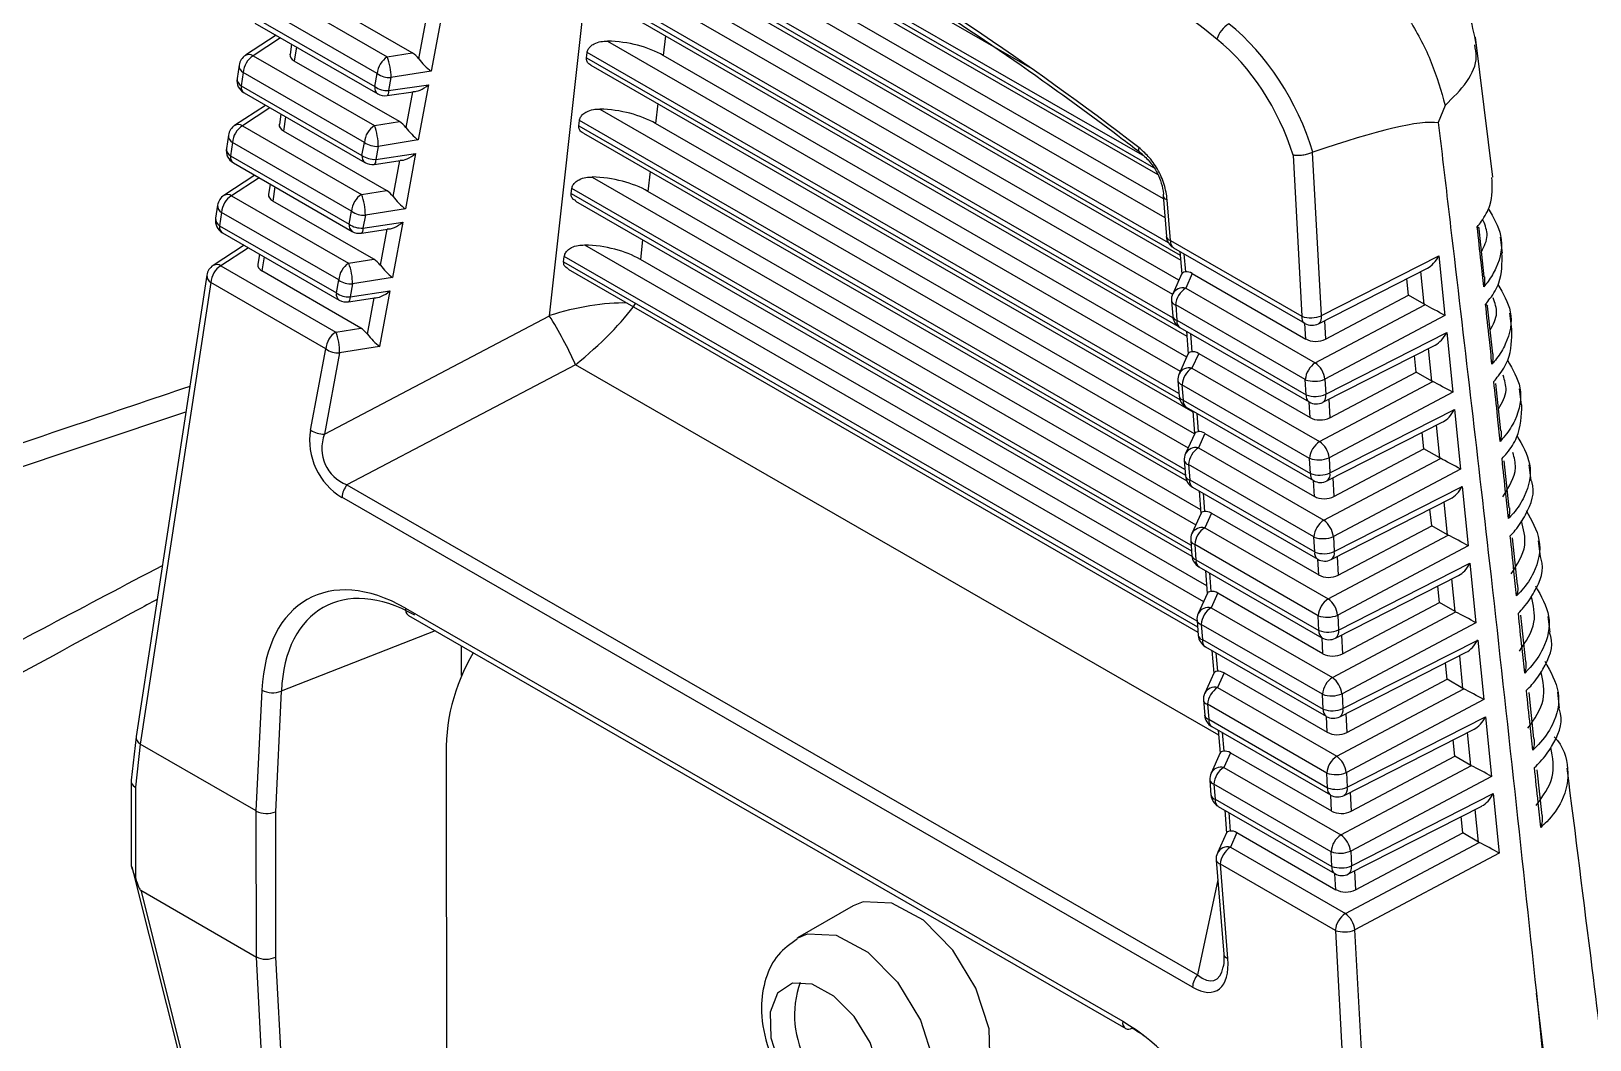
# Model space of a CAD drawing. Extents: x 6 to 134, y 3 to 97.
# Drawn here: x 96.891 to 97.982, y 79.967 to 80.672 of the extents above; entities that cross this region are included whole.
import ezdxf

# ---------------------------------------------------------------- set-up
doc = ezdxf.new("R2010")
doc.units = 0
doc.header["$MEASUREMENT"] = 0
doc.layers.add('OBJECT', color=7, linetype='CONTINUOUS')

msp = doc.modelspace()

# ---------------------------------------------------------------- linework, layer by layer
at = {"layer": 'OBJECT'}
for p, q in [((97.2536, 80.4733), (97.2918, 80.8146)), ((97.2956, 80.7965), (97.6765, 80.5771)), ((97.6703, 80.5846), (97.296, 80.8001)), ((97.2987, 80.7913), (97.6795, 80.572)), ((97.3049, 80.7606), (97.6844, 80.542)), ((97.2902, 80.7489), (97.6952, 80.5157)), ((97.6869, 80.5243), (97.2906, 80.7525)), ((97.6834, 80.555), (97.3439, 80.7505)), ((97.2934, 80.7437), (97.6955, 80.5121)), ((97.2995, 80.713), (97.6898, 80.4883)), ((97.0538, 80.7042), (97.1401, 80.6545)), ((97.6901, 80.4719), (97.2853, 80.705)), ((97.6942, 80.4981), (97.3386, 80.703)), ((97.1331, 80.6427), (97.0468, 80.6924)), ((97.1576, 80.6573), (97.0825, 80.7005)), ((97.2849, 80.7013), (97.6935, 80.4661)), ((97.288, 80.6962), (97.6997, 80.4591)), ((97.0454, 80.6831), (97.1314, 80.6336)), ((97.178, 80.683), (97.1708, 80.6444)), ((97.0624, 80.6695), (97.0409, 80.6555)), ((97.0474, 80.6781), (97.1335, 80.6285)), ((97.1623, 80.653), (97.1669, 80.6781)), ((97.3348, 80.6692), (97.3332, 80.6554)), ((97.5348, 80.6788), (97.5897, 80.6472)), ((97.0655, 80.6677), (97.0462, 80.6552)), ((97.0732, 80.6633), (97.0721, 80.6561)), ((97.0765, 80.6614), (97.075, 80.6515)), ((97.2942, 80.6655), (97.6952, 80.4345)), ((97.9141, 80.5702), (97.9018, 80.6683)), ((97.0364, 80.6486), (97.035, 80.6393)), ((97.0462, 80.6552), (97.1311, 80.6063)), ((97.1486, 80.6091), (97.075, 80.6515)), ((97.1401, 80.6545), (97.1576, 80.6573)), ((97.2796, 80.6538), (97.28, 80.6574)), ((97.2796, 80.6538), (97.6949, 80.4146)), ((97.6943, 80.4189), (97.28, 80.6574)), ((97.2827, 80.6486), (97.704, 80.406)), ((97.6997, 80.4444), (97.3332, 80.6554)), ((97.0393, 80.6434), (97.0378, 80.6342)), ((97.1241, 80.5945), (97.0393, 80.6434)), ((97.1314, 80.6336), (97.1331, 80.6427)), ((97.1427, 80.6399), (97.141, 80.6308)), ((97.1708, 80.6444), (97.1427, 80.6399)), ((97.0378, 80.6342), (97.1224, 80.5855)), ((97.0399, 80.6292), (97.1245, 80.5804)), ((97.14, 80.6273), (97.1599, 80.6302)), ((97.141, 80.6308), (97.169, 80.6349)), ((97.1533, 80.6049), (97.158, 80.63)), ((97.169, 80.6349), (97.1618, 80.5963)), ((97.0549, 80.6205), (97.0333, 80.6065)), ((97.058, 80.6188), (97.0387, 80.6062)), ((97.2889, 80.6179), (97.7007, 80.3808)), ((97.3295, 80.6217), (97.3279, 80.6078)), ((97.8806, 80.6205), (97.8758, 80.6084)), ((97.0387, 80.6062), (97.1221, 80.5582)), ((97.0657, 80.6143), (97.0646, 80.6072)), ((97.069, 80.6124), (97.0675, 80.6025)), ((97.1311, 80.6063), (97.1486, 80.6091)), ((97.2742, 80.6062), (97.2746, 80.6099)), ((97.2742, 80.6062), (97.6988, 80.3617)), ((97.6985, 80.3658), (97.2746, 80.6099)), ((97.7051, 80.3906), (97.3279, 80.6078)), ((97.0289, 80.5996), (97.0275, 80.5904)), ((97.0317, 80.5944), (97.0303, 80.5852)), ((97.1152, 80.5464), (97.0317, 80.5944)), ((97.1397, 80.561), (97.0675, 80.6025)), ((97.1224, 80.5855), (97.1241, 80.5945)), ((97.1618, 80.5963), (97.1338, 80.5918)), ((97.2774, 80.601), (97.6998, 80.3578)), ((97.0303, 80.5852), (97.1135, 80.5374)), ((97.131, 80.5792), (97.1509, 80.5821)), ((97.1338, 80.5918), (97.1321, 80.5827)), ((97.1321, 80.5827), (97.16, 80.5868)), ((97.16, 80.5868), (97.1528, 80.5481)), ((97.7742, 80.5857), (97.7803, 80.473)), ((97.7878, 80.5876), (97.7881, 80.5877)), ((97.794, 80.4734), (97.7878, 80.5876)), ((97.0474, 80.5716), (97.0258, 80.5575)), ((97.0324, 80.5802), (97.1155, 80.5323)), ((97.1443, 80.5567), (97.149, 80.5819)), ((97.3241, 80.5741), (97.3226, 80.5603)), ((97.0505, 80.5698), (97.0312, 80.5572)), ((97.0582, 80.5654), (97.057, 80.5582)), ((97.0615, 80.5635), (97.06, 80.5535)), ((97.1221, 80.5582), (97.1397, 80.561)), ((97.2689, 80.5587), (97.2693, 80.5623)), ((97.7027, 80.3127), (97.2693, 80.5623)), ((97.2836, 80.5703), (97.7061, 80.327)), ((97.7095, 80.3375), (97.3226, 80.5603)), ((97.0214, 80.5506), (97.02, 80.5415)), ((97.0312, 80.5572), (97.1131, 80.51)), ((97.1307, 80.5128), (97.06, 80.5535)), ((97.2689, 80.5587), (97.7031, 80.3087)), ((97.272, 80.5535), (97.7034, 80.3051)), ((97.6832, 80.5573), (97.6855, 80.5288)), ((97.6884, 80.5259), (97.6861, 80.5544)), ((97.0242, 80.5455), (97.0228, 80.5363)), ((97.1062, 80.4983), (97.0242, 80.5455)), ((97.1135, 80.5374), (97.1152, 80.5464)), ((97.1248, 80.5437), (97.1231, 80.5346)), ((97.1231, 80.5346), (97.151, 80.5387)), ((97.1528, 80.5481), (97.1248, 80.5437)), ((97.151, 80.5387), (97.1438, 80.5)), ((97.0228, 80.5363), (97.1045, 80.4893)), ((97.0249, 80.5313), (97.1065, 80.4842)), ((97.122, 80.5311), (97.1419, 80.534)), ((97.1353, 80.5086), (97.14, 80.5338)), ((97.908, 80.5006), (97.9044, 80.5342)), ((97.9208, 80.5171), (97.9194, 80.5283)), ((97.0399, 80.5226), (97.0183, 80.5085)), ((97.043, 80.5208), (97.0237, 80.5083)), ((97.2782, 80.5228), (97.7115, 80.2733)), ((97.3188, 80.5265), (97.3173, 80.5127)), ((97.6884, 80.5259), (97.7803, 80.473)), ((97.6904, 80.5209), (97.7824, 80.468)), ((97.695, 80.5183), (97.6963, 80.5026)), ((97.6978, 80.5167), (97.6988, 80.504)), ((97.0237, 80.5083), (97.1042, 80.4619)), ((97.0506, 80.5164), (97.0495, 80.5092)), ((97.054, 80.5145), (97.0524, 80.5046)), ((97.1131, 80.51), (97.1307, 80.5128)), ((97.2636, 80.5111), (97.264, 80.5147)), ((97.2636, 80.5111), (97.7073, 80.2556)), ((97.707, 80.2596), (97.264, 80.5147)), ((97.2667, 80.5059), (97.7076, 80.252)), ((97.7137, 80.2844), (97.3173, 80.5127)), ((97.7919, 80.4677), (97.8682, 80.5065)), ((97.794, 80.4734), (97.8763, 80.5152)), ((97.8763, 80.5152), (97.8805, 80.4735)), ((97.0139, 80.5016), (96.9643, 80.1789)), ((97.0167, 80.4965), (96.9671, 80.1736)), ((97.0972, 80.4501), (97.0167, 80.4965)), ((97.1217, 80.4647), (97.0524, 80.5046)), ((97.1045, 80.4893), (97.1062, 80.4983)), ((97.1158, 80.4955), (97.1141, 80.4865)), ((97.1438, 80.5), (97.1158, 80.4955)), ((97.6963, 80.5028), (97.6899, 80.4886)), ((97.7036, 80.5028), (97.699, 80.4926)), ((97.7036, 80.5028), (97.7831, 80.457)), ((97.8549, 80.4877), (97.8537, 80.4991)), ((97.8659, 80.4813), (97.8636, 80.5042)), ((97.113, 80.483), (97.1329, 80.486)), ((97.1141, 80.4865), (97.142, 80.4906)), ((97.1263, 80.4604), (97.131, 80.4857)), ((97.142, 80.4906), (97.1348, 80.4518)), ((97.699, 80.4926), (97.7897, 80.4404)), ((97.7968, 80.4569), (97.8549, 80.4877)), ((97.8659, 80.4813), (97.8549, 80.4877)), ((97.0962, 80.3905), (97.2536, 80.4733)), ((97.6891, 80.4837), (97.6899, 80.4729)), ((97.7827, 80.4286), (97.692, 80.4808)), ((97.692, 80.4808), (97.6928, 80.4701)), ((97.7897, 80.4404), (97.8664, 80.481)), ((97.8805, 80.4735), (97.7964, 80.429)), ((97.9139, 80.4467), (97.9103, 80.4801)), ((97.9274, 80.464), (97.926, 80.4752)), ((97.1042, 80.4619), (97.1217, 80.4647)), ((97.6928, 80.4701), (97.7833, 80.418)), ((97.6949, 80.4651), (97.7854, 80.413)), ((97.6995, 80.4624), (97.7007, 80.4467)), ((97.7831, 80.457), (97.7825, 80.4679)), ((97.7961, 80.4698), (97.7968, 80.4569)), ((97.1348, 80.4518), (97.1068, 80.4474)), ((97.7023, 80.4608), (97.7033, 80.4481)), ((97.7949, 80.4127), (97.8737, 80.4528)), ((97.797, 80.4184), (97.8817, 80.4615)), ((97.8817, 80.4615), (97.8859, 80.4198)), ((97.0865, 80.3933), (97.0972, 80.4501)), ((97.1068, 80.4474), (97.0962, 80.3905)), ((97.7008, 80.4469), (97.6944, 80.4327)), ((97.7081, 80.4469), (97.7034, 80.4367)), ((97.7081, 80.4469), (97.7861, 80.402)), ((97.8603, 80.4339), (97.8591, 80.4454)), ((97.8713, 80.4275), (97.869, 80.4504)), ((97.2719, 80.439), (97.1119, 80.3549)), ((97.7221, 80.1798), (97.2719, 80.439)), ((97.7034, 80.4367), (97.7927, 80.3853)), ((97.7998, 80.4018), (97.8603, 80.4339)), ((97.8713, 80.4275), (97.8603, 80.4339)), ((97.6935, 80.4278), (97.6944, 80.4171)), ((97.7857, 80.3735), (97.6964, 80.425)), ((97.6964, 80.425), (97.6973, 80.4142)), ((97.7833, 80.418), (97.7827, 80.4286)), ((97.7927, 80.3853), (97.8719, 80.4273)), ((97.7964, 80.429), (97.797, 80.4184)), ((97.8859, 80.4198), (97.7994, 80.3739)), ((97.9197, 80.3928), (97.9162, 80.4259)), ((97.9341, 80.4109), (97.9327, 80.4221)), ((97.6973, 80.4142), (97.7863, 80.363)), ((97.6994, 80.4092), (97.7884, 80.358)), ((97.7861, 80.402), (97.7855, 80.4129)), ((97.7991, 80.4149), (97.7998, 80.4018)), ((97.8, 80.3634), (97.8871, 80.4077)), ((97.8871, 80.4077), (97.8914, 80.366)), ((96.6445, 80.2875), (96.9992, 80.4061)), ((97.7039, 80.4066), (97.7052, 80.3908)), ((97.7067, 80.405), (97.7078, 80.3922)), ((97.7979, 80.3577), (97.8791, 80.399)), ((97.8768, 80.3738), (97.8745, 80.3967)), ((97.7053, 80.391), (97.6989, 80.3768)), ((97.7125, 80.391), (97.7079, 80.3808)), ((97.7125, 80.391), (97.7891, 80.3469)), ((97.8657, 80.3801), (97.8646, 80.3916)), ((97.7079, 80.3808), (97.7957, 80.3303)), ((97.8028, 80.3468), (97.8657, 80.3801)), ((97.8768, 80.3738), (97.8657, 80.3801)), ((97.698, 80.3719), (97.6989, 80.3612)), ((97.7887, 80.3185), (97.7009, 80.3691)), ((97.7009, 80.3691), (97.7018, 80.3584)), ((97.7863, 80.363), (97.7857, 80.3735)), ((97.7957, 80.3303), (97.8773, 80.3735)), ((97.7994, 80.3739), (97.8, 80.3634)), ((97.8914, 80.366), (97.8024, 80.3189)), ((97.9255, 80.3389), (97.922, 80.3718)), ((97.9408, 80.3579), (97.9394, 80.369)), ((97.1119, 80.3549), (97.7073, 80.0121)), ((97.7018, 80.3584), (97.7893, 80.308)), ((97.7038, 80.3534), (97.7914, 80.303)), ((97.7891, 80.3469), (97.7885, 80.3579)), ((97.8021, 80.3599), (97.8028, 80.3468)), ((97.803, 80.3084), (97.8926, 80.3539)), ((97.8926, 80.3539), (97.8968, 80.3123)), ((97.7038, 80.0034), (97.1084, 80.3463)), ((97.7084, 80.3508), (97.7097, 80.3349)), ((97.7112, 80.3491), (97.7122, 80.3363)), ((97.8009, 80.3027), (97.8846, 80.3453)), ((97.8822, 80.32), (97.8799, 80.3429)), ((97.7098, 80.3351), (97.7033, 80.3209)), ((97.717, 80.3352), (97.7124, 80.3249)), ((97.717, 80.3352), (97.7921, 80.2919)), ((97.8712, 80.3264), (97.87, 80.3379)), ((97.7124, 80.3249), (97.7987, 80.2752)), ((97.8058, 80.2917), (97.8712, 80.3264)), ((97.8822, 80.32), (97.8712, 80.3264)), ((97.7025, 80.316), (97.7033, 80.3054)), ((97.7918, 80.2634), (97.7054, 80.3132)), ((97.7054, 80.3132), (97.7062, 80.3026)), ((97.7893, 80.308), (97.7887, 80.3185)), ((97.7987, 80.2752), (97.8827, 80.3197)), ((97.8024, 80.3189), (97.803, 80.3084)), ((97.8968, 80.3123), (97.8055, 80.2638)), ((97.9313, 80.2851), (97.9278, 80.3178)), ((97.9474, 80.3048), (97.946, 80.3159)), ((97.7062, 80.3026), (97.7923, 80.253)), ((97.7921, 80.2919), (97.7915, 80.3029)), ((97.8051, 80.3049), (97.8058, 80.2917)), ((97.806, 80.2534), (97.898, 80.3002)), ((97.898, 80.3002), (97.9022, 80.2585)), ((97.7083, 80.2975), (97.7944, 80.248)), ((97.7129, 80.2949), (97.7141, 80.279)), ((97.7157, 80.2933), (97.7167, 80.2804)), ((97.8039, 80.2477), (97.89, 80.2915)), ((97.8877, 80.2663), (97.8853, 80.2891)), ((97.7142, 80.2792), (97.7078, 80.265)), ((97.7215, 80.2793), (97.7169, 80.269)), ((97.7215, 80.2793), (97.7951, 80.2369)), ((97.8766, 80.2726), (97.8754, 80.2841)), ((97.1529, 80.2687), (97.6549, 79.9796)), ((97.7169, 80.269), (97.8017, 80.2202)), ((97.8017, 80.2202), (97.8882, 80.266)), ((97.8088, 80.2367), (97.8766, 80.2726)), ((97.8877, 80.2663), (97.8766, 80.2726)), ((97.1549, 80.2636), (97.657, 79.9745)), ((97.707, 80.2601), (97.7078, 80.2496)), ((97.7948, 80.2084), (97.7099, 80.2573)), ((97.7099, 80.2573), (97.7107, 80.2467)), ((97.7923, 80.253), (97.7918, 80.2634)), ((97.8055, 80.2638), (97.806, 80.2534)), ((97.9022, 80.2585), (97.8085, 80.2088)), ((97.937, 80.2312), (97.9336, 80.2637)), ((97.9541, 80.2518), (97.9527, 80.2628)), ((97.1737, 80.2528), (97.0659, 80.2106)), ((97.7107, 80.2467), (97.7953, 80.198)), ((97.7951, 80.2369), (97.7945, 80.2479)), ((97.8081, 80.2499), (97.8088, 80.2367)), ((97.809, 80.1984), (97.9035, 80.2464)), ((97.9035, 80.2464), (97.9077, 80.2047)), ((97.192, 80.2216), (97.192, 80.2423)), ((97.7128, 80.2417), (97.7974, 80.193)), ((97.7173, 80.2391), (97.7186, 80.2231)), ((97.7201, 80.2374), (97.7212, 80.2245)), ((97.8069, 80.1927), (97.8954, 80.2378)), ((97.8931, 80.2125), (97.8908, 80.2354)), ((97.7187, 80.2233), (97.7123, 80.2091)), ((97.7259, 80.2234), (97.7213, 80.2132)), ((97.7259, 80.2234), (97.7981, 80.1818)), ((97.882, 80.2189), (97.8809, 80.2304)), ((97.0484, 80.1268), (97.0525, 80.2114)), ((97.7213, 80.2132), (97.8047, 80.1651)), ((97.8047, 80.1651), (97.8936, 80.2122)), ((97.8118, 80.1817), (97.882, 80.2189)), ((97.8931, 80.2125), (97.882, 80.2189)), ((97.0659, 80.2106), (97.0619, 80.1262)), ((97.7114, 80.2042), (97.7123, 80.1937)), ((97.7978, 80.1533), (97.7143, 80.2014)), ((97.7143, 80.2014), (97.7152, 80.1909)), ((97.7953, 80.198), (97.7948, 80.2084)), ((97.8085, 80.2088), (97.809, 80.1984)), ((97.9077, 80.2047), (97.8115, 80.1537)), ((97.9428, 80.1774), (97.9394, 80.2097)), ((97.9607, 80.1988), (97.9594, 80.2098)), ((97.7152, 80.1909), (97.7983, 80.143)), ((97.7981, 80.1818), (97.7975, 80.1929)), ((97.8111, 80.1949), (97.8118, 80.1817)), ((97.812, 80.1434), (97.9089, 80.1927)), ((97.9089, 80.1927), (97.9131, 80.151)), ((96.9643, 80.1787), (96.9609, 80.1484)), ((97.7172, 80.1858), (97.8004, 80.138)), ((97.7218, 80.1832), (97.7231, 80.1672)), ((97.7246, 80.1816), (97.7257, 80.1686)), ((97.8099, 80.1377), (97.9009, 80.184)), ((97.8985, 80.1587), (97.8962, 80.1816)), ((96.9671, 80.1736), (96.9638, 80.1435)), ((97.0484, 80.1268), (96.9671, 80.1736)), ((97.7232, 80.1674), (97.7168, 80.1532)), ((97.7304, 80.1675), (97.7258, 80.1573)), ((97.7304, 80.1675), (97.8011, 80.1268)), ((97.8875, 80.1651), (97.8863, 80.1766)), ((97.1814, 80.1623), (97.1817, 79.9348)), ((97.7258, 80.1573), (97.8077, 80.1101)), ((97.8077, 80.1101), (97.899, 80.1585)), ((97.8148, 80.1266), (97.8875, 80.1651)), ((97.8985, 80.1587), (97.8875, 80.1651)), ((96.9608, 80.148), (96.9609, 80.0906)), ((97.7159, 80.1483), (97.7167, 80.1379)), ((97.7983, 80.143), (97.7978, 80.1533)), ((97.8115, 80.1537), (97.812, 80.1434)), ((97.9131, 80.151), (97.8145, 80.0987)), ((97.9485, 80.1235), (97.9451, 80.1556)), ((96.9638, 80.1435), (96.9638, 80.0802)), ((97.8008, 80.0983), (97.7188, 80.1455)), ((97.7188, 80.1455), (97.7196, 80.135)), ((97.7196, 80.135), (97.8013, 80.088)), ((97.8011, 80.1268), (97.8005, 80.1379)), ((97.8141, 80.1399), (97.8148, 80.1266)), ((97.815, 80.0884), (97.9143, 80.1389)), ((97.9143, 80.1389), (97.9185, 80.0972)), ((97.0485, 80.0246), (97.0484, 80.1268)), ((97.0619, 80.1262), (97.062, 80.0245)), ((97.7217, 80.13), (97.8034, 80.083)), ((97.7263, 80.1274), (97.7276, 80.1113)), ((97.7291, 80.1258), (97.7301, 80.1127)), ((97.8129, 80.0827), (97.9063, 80.1302)), ((97.904, 80.105), (97.9017, 80.1279)), ((97.8929, 80.1114), (97.8918, 80.1228)), ((97.7276, 80.1115), (97.7212, 80.0974)), ((97.7349, 80.1116), (97.7303, 80.1014)), ((97.7349, 80.1116), (97.8041, 80.0717)), ((97.8108, 80.055), (97.9045, 80.1047)), ((97.8179, 80.0716), (97.8929, 80.1114)), ((97.904, 80.105), (97.8929, 80.1114)), ((97.7204, 80.0924), (97.7257, 80.0265)), ((97.7303, 80.1014), (97.8108, 80.055)), ((97.8013, 80.088), (97.8008, 80.0983)), ((97.8145, 80.0987), (97.815, 80.0884)), ((97.9185, 80.0972), (97.8175, 80.0436)), ((96.9613, 80.0878), (97.0306, 79.8116)), ((97.7286, 80.0236), (97.7233, 80.0896)), ((97.8038, 80.0432), (97.7233, 80.0896)), ((97.8041, 80.0717), (97.8035, 80.0829)), ((97.8171, 80.0849), (97.8179, 80.0716)), ((96.9676, 80.0713), (97.0329, 79.811)), ((96.9676, 80.0713), (97.0485, 80.0246)), ((97.7215, 80.0785), (97.7073, 80.0121)), ((97.4663, 80.0604), (97.4274, 80.038)), ((97.8038, 80.0432), (97.8235, 79.6804)), ((97.8372, 79.6811), (97.8175, 80.0436)), ((97.7256, 80.0266), (97.7257, 80.0265)), ((97.0558, 79.8889), (97.0485, 80.0246)), ((97.0485, 80.0246), (97.0485, 80.0246)), ((97.062, 80.0245), (97.0684, 79.9048)), ((97.9445, 79.9994), (97.9698, 79.7492))]:
    msp.add_line(p, q, dxfattribs=at)
at = {"layer": 'OBJECT', "flags": 128}
for points in [[(97.141, 80.6308), (97.1409, 80.6295), (97.1408, 80.6285), (97.1405, 80.6278), (97.1402, 80.6274), (97.14, 80.6273)], [(97.1321, 80.5827), (97.1319, 80.5814), (97.1318, 80.5804), (97.1315, 80.5797), (97.1312, 80.5793), (97.131, 80.5792)], [(97.6662, 80.591), (97.666, 80.59), (97.666, 80.589), (97.6662, 80.5882), (97.6664, 80.5875), (97.6668, 80.587), (97.6674, 80.5865), (97.668, 80.5863), (97.6687, 80.5862)], [(97.1231, 80.5346), (97.123, 80.5333), (97.1228, 80.5323), (97.1225, 80.5316), (97.1222, 80.5312), (97.122, 80.5311)], [(97.1141, 80.4865), (97.114, 80.4852), (97.1138, 80.4842), (97.1135, 80.4835), (97.1132, 80.4831), (97.113, 80.483)], [(97.5522, 80.0028), (97.5361, 80.0295), (97.5154, 80.0504), (97.4933, 80.0622), (97.4732, 80.0632), (97.4663, 80.0604)], [(97.4271, 80.0377), (97.4344, 80.0408), (97.4544, 80.0398), (97.4765, 80.0279), (97.4972, 80.0071), (97.5133, 79.9804)], [(97.415, 79.9485), (97.4261, 79.9302), (97.4403, 79.9159), (97.4555, 79.9077), (97.4693, 79.907), (97.4796, 79.9139), (97.4849, 79.9273), (97.4844, 79.9451), (97.4781, 79.9647), (97.467, 79.983), (97.4527, 79.9973), (97.4376, 80.0055), (97.4238, 80.0062), (97.4134, 79.9993), (97.4081, 79.9859), (97.4087, 79.9681), (97.415, 79.9485)], [(97.5463, 79.9218), (97.5545, 79.929), (97.5622, 79.9484), (97.5614, 79.9744), (97.5522, 80.0028)], [(97.5133, 79.9804), (97.5225, 79.9519), (97.5233, 79.926), (97.5156, 79.9066), (97.5077, 79.8995)]]:
    msp.add_lwpolyline(points, dxfattribs=at)
at = {"layer": 'OBJECT'}
for centre, radius, start, end in [((97.7388, 80.6617), 0.0186, 120.9929, 164.4542), ((97.0463, 80.6471), 0.01, 123.0575, 171.2679), ((97.0421, 80.6483), 0.00567, 177.399, 239.9217), ((97.0547, 80.6422), 0.0155, 123.059, 175.5654), ((97.0433, 80.6507), 0.00535, 57.1129, 117.6413), ((97.1486, 80.6415), 0.0155, 123.059, 175.5654), ((97.1033, 80.6403), 0.0395, 359.404, 20.9827), ((97.0449, 80.6378), 0.01, 171.2679, 240.0649), ((97.0407, 80.6391), 0.00567, 177.399, 239.9217), ((97.1418, 80.6548), 0.0149, 234.3745, 273.5862), ((97.0428, 80.6333), 0.00503, 169.7178, 235.1264), ((97.1401, 80.6457), 0.0149, 234.3745, 273.5862), ((97.1365, 80.6327), 0.00518, 170.7736, 234.0706), ((97.1385, 80.6372), 0.01, 240.0649, 278.3807), ((97.0388, 80.5981), 0.01, 123.0575, 171.2679), ((97.0472, 80.5932), 0.0155, 123.059, 175.5654), ((97.0358, 80.6017), 0.00535, 57.1129, 117.6413), ((97.1396, 80.5934), 0.0155, 123.059, 175.5654), ((97.0943, 80.5922), 0.0395, 359.404, 20.9827), ((97.0346, 80.5994), 0.00567, 177.399, 239.9217), ((97.1328, 80.6067), 0.0149, 234.3745, 273.5862), ((97.0374, 80.5889), 0.01, 171.2679, 240.0649), ((97.0332, 80.5901), 0.00567, 177.399, 239.9217), ((97.0353, 80.5843), 0.00503, 169.7178, 235.1264), ((97.1311, 80.5976), 0.0149, 234.3745, 273.5862), ((97.1276, 80.5846), 0.00518, 170.7736, 234.0706), ((97.1295, 80.5891), 0.01, 240.0649, 278.3807), ((97.0313, 80.5491), 0.01, 123.0575, 171.2679), ((97.027, 80.5504), 0.00567, 177.399, 239.9217), ((97.0396, 80.5443), 0.0155, 123.059, 175.5654), ((97.0283, 80.5527), 0.00535, 57.1129, 117.6413), ((97.1306, 80.5452), 0.0155, 123.059, 175.5654), ((97.0853, 80.5441), 0.0395, 359.404, 20.9827), ((97.6855, 80.5574), 0.00232, 147.6293, 183.7611), ((97.687, 80.5582), 0.0039, 194.1228, 257.0397), ((97.0299, 80.5399), 0.01, 171.2679, 240.0649), ((97.0256, 80.5412), 0.00567, 177.399, 239.9217), ((97.1238, 80.5585), 0.0149, 234.3745, 273.5862), ((97.0277, 80.5354), 0.00503, 169.7178, 235.1264), ((97.1186, 80.5365), 0.00518, 170.7736, 234.0706), ((97.1221, 80.5495), 0.0149, 234.3745, 273.5862), ((97.1205, 80.541), 0.01, 240.0649, 278.3807), ((97.6954, 80.5296), 0.01, 184.574, 240.0649), ((97.6892, 80.5297), 0.0039, 194.1228, 257.0397), ((97.6935, 80.5251), 0.00518, 170.7736, 234.0706), ((97.0237, 80.5001), 0.01, 123.0575, 171.2679), ((97.0321, 80.4953), 0.0155, 123.059, 175.5654), ((97.0208, 80.5039), 0.00522, 56.2749, 118.4792), ((97.1216, 80.4971), 0.0155, 123.059, 175.5654), ((97.0763, 80.4959), 0.0395, 359.404, 20.9827), ((97.0194, 80.5013), 0.00553, 176.4996, 240.8211), ((97.1148, 80.5104), 0.0149, 234.3745, 273.5862), ((97.1096, 80.4884), 0.00518, 170.7736, 234.0706), ((97.1131, 80.5014), 0.0149, 234.3745, 273.5862), ((97.1115, 80.4929), 0.01, 240.0649, 278.3807), ((97.699, 80.4845), 0.01, 155.6739, 184.574), ((97.6971, 80.4846), 0.00822, 76.9325, 150.9587), ((97.7074, 80.4796), 0.0155, 123.059, 175.5654), ((97.0363, 80.3357), 0.2572, 23.6858, 32.3524), ((97.6929, 80.4846), 0.0039, 194.1228, 257.0397), ((97.6999, 80.4737), 0.01, 184.574, 240.0649), ((97.6937, 80.4739), 0.0039, 194.1228, 257.0397), ((97.7867, 80.4903), 0.0185, 249.8835, 293.3809), ((97.7854, 80.4721), 0.00518, 170.7736, 234.0706), ((97.7887, 80.4721), 0.00547, 306.1035, 13.1143), ((97.6978, 80.4692), 0.00503, 169.7178, 235.1264), ((97.7874, 80.4766), 0.01, 240.0649, 296.9655), ((97.1126, 80.4489), 0.0155, 123.059, 175.5654), ((97.0673, 80.4478), 0.0395, 359.404, 20.9827), ((97.1058, 80.4622), 0.0149, 234.3745, 273.5862), ((97.7982, 80.4274), 0.0155, 123.059, 175.5654), ((97.7801, 80.427), 0.0164, 6.8038, 54.1892), ((97.7035, 80.4286), 0.01, 155.6739, 184.574), ((97.7016, 80.4287), 0.00822, 76.9325, 150.9587), ((97.7119, 80.4238), 0.0155, 123.059, 175.5654), ((97.6973, 80.4288), 0.0039, 194.1228, 257.0397), ((97.7891, 80.4459), 0.0185, 249.8835, 293.3809), ((97.7897, 80.4353), 0.0185, 249.8835, 293.3809), ((97.7919, 80.417), 0.00528, 304.7311, 14.4867), ((97.7044, 80.4179), 0.01, 184.574, 240.0649), ((97.6982, 80.418), 0.0039, 194.1228, 257.0397), ((97.7023, 80.4133), 0.00503, 169.7178, 235.1264), ((97.7884, 80.4171), 0.00518, 170.7736, 234.0706), ((97.7904, 80.4216), 0.01, 240.0649, 296.9655), ((97.0952, 80.4054), 0.0149, 234.3745, 273.5862), ((97.708, 80.3727), 0.01, 155.6739, 184.574), ((97.7061, 80.3728), 0.00822, 76.9325, 150.9587), ((97.7164, 80.3679), 0.0155, 123.059, 175.5654), ((97.8012, 80.3723), 0.0155, 123.059, 175.5654), ((97.7831, 80.372), 0.0164, 6.8038, 54.1892), ((97.7018, 80.3729), 0.0039, 194.1228, 257.0397), ((97.7921, 80.3909), 0.0185, 249.8835, 293.3809), ((97.124, 80.345), 0.0156, 140.4835, 175.3874), ((97.7088, 80.362), 0.01, 184.574, 240.0649), ((97.7026, 80.3622), 0.0039, 194.1228, 257.0397), ((97.7067, 80.3575), 0.00503, 169.7178, 235.1264), ((97.7927, 80.3803), 0.0185, 249.8835, 293.3809), ((97.7914, 80.3622), 0.00518, 170.7736, 234.0706), ((97.7934, 80.3666), 0.01, 240.0649, 296.9655), ((97.7949, 80.3621), 0.00528, 304.7311, 14.4867), ((97.7125, 80.3168), 0.01, 155.6739, 184.574), ((97.7105, 80.3169), 0.00822, 76.9325, 150.9587), ((97.7208, 80.312), 0.0155, 123.059, 175.5654), ((97.8042, 80.3173), 0.0155, 123.059, 175.5654), ((97.7861, 80.3169), 0.0164, 6.8038, 54.1892), ((97.7063, 80.317), 0.0039, 194.1228, 257.0397), ((97.7951, 80.3358), 0.0185, 249.8835, 293.3809), ((97.7133, 80.3062), 0.01, 184.574, 240.0649), ((97.7071, 80.3064), 0.0039, 194.1228, 257.0397), ((97.7112, 80.3017), 0.00503, 169.7178, 235.1264), ((97.7957, 80.3253), 0.0185, 249.8835, 293.3809), ((97.7944, 80.3072), 0.00518, 170.7736, 234.0706), ((97.7964, 80.3116), 0.01, 240.0649, 296.9655), ((97.7979, 80.3071), 0.00528, 304.7311, 14.4867), ((97.1579, 80.2678), 0.00507, 170.0661, 234.7781), ((97.715, 80.261), 0.00822, 76.9325, 150.9587), ((97.7253, 80.2561), 0.0155, 123.059, 175.5654), ((97.8072, 80.2622), 0.0155, 123.059, 175.5654), ((97.7891, 80.2619), 0.0164, 6.8038, 54.1892), ((97.7169, 80.2609), 0.01, 155.6739, 184.574), ((97.7107, 80.2611), 0.0039, 194.1228, 257.0397), ((97.7981, 80.2808), 0.0185, 249.8835, 293.3809), ((97.7178, 80.2504), 0.01, 184.574, 240.0649), ((97.7116, 80.2505), 0.0039, 194.1228, 257.0397), ((97.7157, 80.2458), 0.00503, 169.7178, 235.1264), ((97.7987, 80.2704), 0.0185, 249.8835, 293.3809), ((97.7974, 80.2522), 0.00518, 170.7736, 234.0706), ((97.7994, 80.2566), 0.01, 240.0649, 296.9655), ((97.8009, 80.2521), 0.00528, 304.7311, 14.4867), ((97.3159, 80.1684), 0.1346, 149.1301, 182.5984), ((97.06, 80.2258), 0.0163, 242.2666, 291.2288), ((97.7195, 80.2052), 0.00822, 76.9325, 150.9587), ((97.7298, 80.2002), 0.0155, 123.059, 175.5654), ((97.8102, 80.2072), 0.0155, 123.059, 175.5654), ((97.7921, 80.2068), 0.0164, 6.8038, 54.1892), ((97.7214, 80.205), 0.01, 155.6739, 184.574), ((97.7152, 80.2052), 0.0039, 194.1228, 257.0397), ((97.8011, 80.2258), 0.0185, 249.8835, 293.3809), ((97.7222, 80.1945), 0.01, 184.574, 240.0649), ((97.7161, 80.1947), 0.0039, 194.1228, 257.0397), ((97.7201, 80.19), 0.00503, 169.7178, 235.1264), ((97.8017, 80.2154), 0.0185, 249.8835, 293.3809), ((97.8004, 80.1972), 0.00518, 170.7736, 234.0706), ((97.8024, 80.2016), 0.01, 240.0649, 296.9655), ((97.8039, 80.1971), 0.00528, 304.7311, 14.4867), ((97.7239, 80.1493), 0.00822, 76.9325, 150.9587), ((97.7342, 80.1443), 0.0155, 123.059, 175.5654), ((97.8132, 80.1521), 0.0155, 123.059, 175.5654), ((97.7951, 80.1518), 0.0164, 6.8038, 54.1892), ((97.7259, 80.1491), 0.01, 155.6739, 184.574), ((97.7197, 80.1493), 0.0039, 194.1228, 257.0397), ((97.8041, 80.1707), 0.0185, 249.8835, 293.3809), ((97.7267, 80.1387), 0.01, 184.574, 240.0649), ((97.7205, 80.1388), 0.0039, 194.1228, 257.0397), ((97.7246, 80.1341), 0.00503, 169.7178, 235.1264), ((97.8047, 80.1604), 0.0185, 249.8835, 293.3809), ((97.8034, 80.1422), 0.00518, 170.7736, 234.0706), ((97.8054, 80.1466), 0.01, 240.0649, 296.9655), ((97.8069, 80.1421), 0.00528, 304.7311, 14.4867), ((97.8162, 80.0971), 0.0155, 123.059, 175.5654), ((97.7981, 80.0967), 0.0164, 6.8038, 54.1892), ((97.7303, 80.0932), 0.01, 155.6739, 184.574), ((97.7242, 80.0934), 0.0039, 194.1228, 257.0397), ((97.7284, 80.0934), 0.00822, 76.9325, 150.9587), ((97.7387, 80.0884), 0.0155, 123.059, 175.5654), ((97.8071, 80.1157), 0.0185, 249.8835, 293.3809), ((97.8077, 80.1054), 0.0185, 249.8835, 293.3809), ((97.8064, 80.0872), 0.00518, 170.7736, 234.0706), ((97.8084, 80.0916), 0.01, 240.0649, 296.9655), ((97.8099, 80.0871), 0.00528, 304.7311, 14.4867), ((97.8192, 80.042), 0.0155, 123.059, 175.5654), ((97.8011, 80.0417), 0.0164, 6.8038, 54.1892), ((97.8101, 80.0606), 0.0185, 249.8835, 293.3809), ((97.7294, 80.0274), 0.0039, 194.1228, 257.0397), ((97.4941, 79.9841), 0.0689, 160.7285, 259.2662), ((97.7193, 80.0022), 0.0156, 140.4835, 175.3874), ((97.6599, 79.9787), 0.00507, 170.0661, 234.7781), ((97.659, 79.9787), 0.00463, 243.9795, 300.4818)]:
    msp.add_arc(centre, radius, start, end, dxfattribs=at)
for centre, major_axis, ratio, start_param, end_param in [((97.3543, 78.984), (-1.0256, 1.9933), 0.606929, 5.346716, 5.710224), ((97.3519, 78.9286), (-0.9927, 1.9313), 0.606912, 5.374458, 5.683488), ((97.71, 80.5877), (-0.0554, 0.1065), 0.604542, 4.407419, 5.34404), ((97.2908, 80.6305), (0.0603, 0.0001), 0.580973, 0.787367, 1.512297), ((97.7029, 80.5841), (-0.0504, 0.0979), 0.606929, 4.425183, 5.346716), ((97.0821, 80.6557), (0.0101, 0), 0.57735, 3.050769, 3.923626), ((97.157, 80.649), (-0.00622, 0.00869), 0.616705, 4.730504, 5.348236), ((97.1682, 80.6508), (-0.0084, 0.00863), 0.25874, 1.073291, 2.127703), ((97.1665, 80.6413), (0.0105, 0.0101), 0.443251, 3.478711, 4.533123), ((97.2854, 80.5829), (0.0603, 0.0001), 0.580973, 0.787367, 1.512297), ((97.0746, 80.6067), (0.0101, 0), 0.57735, 3.050769, 3.923626), ((97.148, 80.6009), (-0.00622, 0.00869), 0.616705, 4.730504, 5.348236), ((97.1592, 80.6027), (-0.0084, 0.00863), 0.25874, 1.073291, 2.127703), ((96.1802, 79.7046), (1.7027, 0.9), 0.04995, 0.068871, 0.309985), ((97.1575, 80.5932), (0.0105, 0.0101), 0.443251, 3.478711, 4.533123), ((97.139, 80.5527), (-0.00622, 0.00869), 0.616705, 4.730504, 5.348236), ((97.2801, 80.5354), (0.0603, 0.0001), 0.580973, 0.787367, 1.512297), ((97.0671, 80.5577), (0.0101, 0), 0.57735, 3.050769, 3.923626), ((97.1502, 80.5545), (-0.0084, 0.00863), 0.25874, 1.073291, 2.127703), ((97.1485, 80.5451), (0.0105, 0.0101), 0.443251, 3.478711, 4.533123), ((97.2748, 80.4878), (0.0603, 0.0001), 0.580973, 0.787367, 1.512297), ((97.0596, 80.5087), (0.0101, 0), 0.57735, 3.050769, 3.923626), ((97.13, 80.5046), (-0.00622, 0.00869), 0.616705, 4.730504, 5.348236), ((97.1413, 80.5064), (-0.0084, 0.00863), 0.25874, 1.073291, 2.127703), ((97.8696, 80.5185), (0.0067, 0.0123), 0.526562, 3.797061, 4.735422), ((97.7064, 80.5008), (0.0101, -0.0018), 0.27902, 2.465284, 3.213369), ((97.7035, 80.4943), (-0.00628, 0.00904), 0.580774, 5.395552, 6.013284), ((97.1395, 80.497), (0.0105, 0.0101), 0.443251, 3.478711, 4.533123), ((97.2714, 80.4573), (0.0617, 0.0152), 0.319707, 0.857424, 1.783541), ((97.2714, 80.4573), (0.0478, 0.0415), 0.226664, 4.528167, 5.575365), ((97.873, 80.4854), (0.01, 0), 0.58221, 3.930034, 4.000134), ((97.8738, 80.4768), (0.0106, -0.0057), 0.027409, 0.910727, 2.359063), ((97.121, 80.4564), (-0.00622, 0.00869), 0.616705, 4.730504, 5.348236), ((97.1323, 80.4582), (-0.0084, 0.00863), 0.25874, 1.073291, 2.127703), ((97.7901, 80.4612), (0.01, 0), 0.58587, 3.930959, 5.443041), ((97.8751, 80.4647), (0.0067, 0.0123), 0.526562, 3.797061, 4.735422), ((97.7109, 80.4449), (0.0101, -0.0018), 0.27902, 2.465284, 3.213369), ((97.7079, 80.4384), (-0.00628, 0.00904), 0.580774, 5.395552, 6.013284), ((97.8784, 80.4317), (0.01, 0), 0.58221, 3.930034, 4.000134), ((97.8793, 80.423), (0.0106, -0.0057), 0.027409, 0.910727, 2.359063), ((97.8805, 80.4109), (0.0067, 0.0123), 0.526562, 3.797061, 4.735422), ((97.7931, 80.4062), (0.01, 0), 0.58587, 3.930959, 5.443041), ((97.1205, 80.3802), (-0.0177, 0.0359), 0.831355, 0.838058, 2.249584), ((97.1276, 80.3839), (0.0297, 0.017), 0.875255, 2.345915, 3.757441), ((97.7154, 80.389), (0.0101, -0.0018), 0.27902, 2.465284, 3.213369), ((97.7124, 80.3825), (-0.00628, 0.00904), 0.580774, 5.395552, 6.013284), ((97.8838, 80.3779), (0.01, 0), 0.58221, 3.930034, 4.000134), ((97.8847, 80.3693), (0.0106, -0.0057), 0.027409, 0.910727, 2.359063), ((97.8859, 80.3572), (0.0067, 0.0123), 0.526562, 3.797061, 4.735422), ((97.7961, 80.3511), (0.01, 0), 0.58587, 3.930959, 5.443041), ((97.7198, 80.3332), (0.0101, -0.0018), 0.27902, 2.465284, 3.213369), ((97.7169, 80.3266), (-0.00628, 0.00904), 0.580774, 5.395552, 6.013284), ((97.8893, 80.3242), (0.01, 0), 0.58221, 3.930034, 4.000134), ((97.8902, 80.3155), (0.0106, -0.0057), 0.027409, 0.910727, 2.359063), ((97.1482, 80.1554), (-0.0625, 0.1202), 0.605271, 5.524844, 7.088044), ((97.8914, 80.3034), (0.0067, 0.0123), 0.526562, 3.797061, 4.735422), ((97.1553, 80.159), (-0.0589, 0.1108), 0.607441, 5.519091, 7.082291), ((97.7991, 80.2961), (0.01, 0), 0.58587, 3.930959, 5.443041), ((97.7243, 80.2773), (0.0101, -0.0018), 0.27902, 2.465284, 3.213369), ((97.7214, 80.2707), (-0.00628, 0.00904), 0.580774, 5.395552, 6.013284), ((97.8947, 80.2704), (0.01, 0), 0.58221, 3.930034, 4.000134), ((97.8956, 80.2617), (0.0106, -0.0057), 0.027409, 0.910727, 2.359063), ((97.8968, 80.2497), (0.0067, 0.0123), 0.526562, 3.797061, 4.735422), ((97.8021, 80.241), (0.01, 0), 0.58587, 3.930959, 5.443041), ((97.7288, 80.2214), (0.0101, -0.0018), 0.27902, 2.465284, 3.213369), ((97.7258, 80.2148), (-0.00628, 0.00904), 0.580774, 5.395552, 6.013284), ((97.9002, 80.2167), (0.01, 0), 0.58221, 3.930034, 4.000134), ((97.901, 80.208), (0.0106, -0.0057), 0.027409, 0.910727, 2.359063), ((97.9023, 80.1959), (0.0067, 0.0123), 0.526562, 3.797061, 4.735422), ((96.9742, 80.1775), (0.00991, -0.00132), 0.626744, 3.128795, 4.001652), ((97.8051, 80.186), (0.01, 0), 0.58587, 3.930959, 5.443041), ((96.9905, 80.3229), (0.0232, 0.1494), 0.050735, 3.115656, 3.12201), ((97.7333, 80.1655), (0.0101, -0.0018), 0.27902, 2.465284, 3.213369), ((97.7303, 80.1589), (-0.00628, 0.00904), 0.580774, 5.395552, 6.013284), ((97.9056, 80.1629), (0.01, 0), 0.58221, 3.930034, 4.000134), ((97.9065, 80.1542), (0.0106, -0.0057), 0.027409, 0.910727, 2.359063), ((96.9708, 80.1476), (0.00999, -0.00055), 0.610706, 3.107171, 3.960786), ((97.9077, 80.1422), (0.0067, 0.0123), 0.526562, 3.797061, 4.735422), ((97.0555, 80.1306), (0.01, -0.00023), 0.562438, 3.94001, 5.42354), ((97.8082, 80.1309), (0.01, 0), 0.58587, 3.930959, 5.443041), ((97.7348, 80.103), (-0.00628, 0.00904), 0.580774, 5.395552, 6.013284), ((97.7377, 80.1096), (0.0101, -0.0018), 0.27902, 2.465284, 3.213369), ((97.911, 80.1091), (0.01, 0), 0.58221, 3.930034, 4.000134), ((97.9119, 80.1005), (0.0106, -0.0057), 0.027409, 0.910727, 2.359063), ((96.9329, 80.2419), (-0.0349, 0.1707), 0.036315, 2.80883, 3.1095), ((97.8112, 80.0759), (0.01, 0), 0.58587, 3.930959, 5.443041), ((97.0556, 80.029), (0.01, 0.00027), 0.590582, 3.910907, 5.394437), ((97.6951, 80.0494), (-0.0259, 0.0482), 0.44343, 2.520809, 3.932335), ((97.7022, 80.053), (-0.017, 0.0446), 0.376318, 2.566187, 3.668165), ((96.8639, 75.4231), (-1.6064, 16.5543), 0.094699, 4.967764, 4.983276), ((97.6497, 79.8666), (-0.0623, 0.1198), 0.608907, 3.95898, 5.52218), ((97.6568, 79.8703), (-0.0574, 0.1112), 0.60371, 5.412715, 5.523789)]:
    msp.add_ellipse(centre, major_axis=major_axis, ratio=ratio, start_param=start_param, end_param=end_param, dxfattribs=at)
for points, knots in [([(97.6687, 80.5862), (97.6641, 80.5897), (97.641, 80.6073), (97.5635, 80.664), (97.4849, 80.7145), (97.4063, 80.7593), (97.3275, 80.8023), (97.2536, 80.8336), (97.1985, 80.8569)], [0, 0, 0, 0, 0.029968, 0.149857, 0.5, 0.529967, 0.649857, 1, 1, 1, 1]), ([(97.9024, 80.6631), (97.901, 80.6706), (97.8976, 80.6881), (97.8877, 80.7038), (97.8821, 80.7127)], [0, 0, 0, 0, 0.429692, 1, 1, 1, 1]), ([(97.28, 80.6574), (97.2802, 80.6582), (97.2806, 80.6598), (97.2824, 80.6619), (97.2854, 80.664), (97.2895, 80.6653), (97.2927, 80.6654), (97.2942, 80.6655)], [0, 0, 0, 0, 0.161024, 0.321391, 0.49791, 0.763002, 1, 1, 1, 1]), ([(97.8806, 80.6205), (97.8861, 80.6259), (97.8972, 80.6368), (97.9036, 80.6518), (97.9019, 80.6601), (97.9013, 80.6629)], [0, 0, 0, 0, 0.400886, 0.801772, 1, 1, 1, 1]), ([(97.2827, 80.6487), (97.2822, 80.649), (97.2809, 80.6497), (97.2796, 80.6515), (97.2796, 80.6531), (97.2796, 80.6538)], [0, 0, 0, 0, 0.251478, 0.646193, 1, 1, 1, 1]), ([(97.2746, 80.6099), (97.2748, 80.6106), (97.2752, 80.6122), (97.2771, 80.6144), (97.2801, 80.6164), (97.2842, 80.6178), (97.2874, 80.6179), (97.2889, 80.6179)], [0, 0, 0, 0, 0.161024, 0.321391, 0.49791, 0.763002, 1, 1, 1, 1]), ([(97.2774, 80.6011), (97.2769, 80.6014), (97.2755, 80.6022), (97.2743, 80.604), (97.2743, 80.6055), (97.2742, 80.6062)], [0, 0, 0, 0, 0.251478, 0.646193, 1, 1, 1, 1]), ([(97.8758, 80.6084), (97.8764, 80.6035), (97.8793, 80.579), (97.8914, 80.4763), (97.9145, 80.2787), (97.9337, 80.0997), (97.9445, 79.9994)], [0, 0, 0, 0, 0.024148, 0.120739, 0.507103, 1, 1, 1, 1]), ([(97.6861, 80.5544), (97.6856, 80.558), (97.6845, 80.5651), (97.6796, 80.5759), (97.6733, 80.5849), (97.6684, 80.589), (97.6662, 80.591)], [0, 0, 0, 0, 0.261879, 0.524407, 0.77642, 1, 1, 1, 1]), ([(97.6687, 80.5862), (97.6708, 80.5842), (97.6746, 80.5806), (97.6792, 80.5733), (97.6823, 80.5658), (97.6831, 80.5611), (97.6835, 80.5586)], [0, 0, 0, 0, 0.295336, 0.524717, 0.75446, 1, 1, 1, 1]), ([(97.7878, 80.5876), (97.7869, 80.5872), (97.7851, 80.5864), (97.7818, 80.5857), (97.7784, 80.5853), (97.7759, 80.5854), (97.7746, 80.5856), (97.7742, 80.5857), (97.7742, 80.5857)], [0, 0, 0, 0, 0.2192807, 0.4385072, 0.6592411, 0.8829862, 0.9858297, 1, 1, 1, 1]), ([(97.2693, 80.5623), (97.2695, 80.5631), (97.2699, 80.5647), (97.2718, 80.5668), (97.2748, 80.5689), (97.2789, 80.5702), (97.2821, 80.5703), (97.2836, 80.5703)], [0, 0, 0, 0, 0.161024, 0.321391, 0.49791, 0.763002, 1, 1, 1, 1]), ([(97.9031, 80.5355), (97.9041, 80.5368), (97.9078, 80.5416), (97.9142, 80.553), (97.9137, 80.5635), (97.9134, 80.5701)], [0, 0, 0, 0, 0.116822, 0.444409, 1, 1, 1, 1]), ([(97.2721, 80.5536), (97.2716, 80.5539), (97.2702, 80.5546), (97.269, 80.5564), (97.2689, 80.5579), (97.2689, 80.5587)], [0, 0, 0, 0, 0.2514779, 0.6461928, 1, 1, 1, 1]), ([(97.9061, 80.5181), (97.908, 80.5219), (97.9116, 80.5291), (97.9087, 80.5364), (97.9073, 80.5399)], [0, 0, 0, 0, 0.524592, 1, 1, 1, 1]), ([(97.9107, 80.5483), (97.9144, 80.5421), (97.9224, 80.5286), (97.9189, 80.5107), (97.9121, 80.499), (97.9087, 80.4948), (97.9076, 80.4936)], [0, 0, 0, 0, 0.346891, 0.754122, 0.926886, 1, 1, 1, 1]), ([(97.9076, 80.4936), (97.907, 80.4993), (97.9055, 80.5133), (97.904, 80.5273), (97.9031, 80.5355)], [0, 0, 0, 0, 0.412316, 1, 1, 1, 1]), ([(97.9031, 80.5355), (97.9032, 80.5355), (97.9033, 80.5354), (97.9041, 80.5349), (97.9043, 80.5345), (97.9045, 80.5342)], [0, 0, 0, 0, 0.01929, 0.22277, 1, 1, 1, 1]), ([(97.264, 80.5147), (97.2642, 80.5155), (97.2646, 80.5171), (97.2665, 80.5193), (97.2694, 80.5213), (97.2735, 80.5227), (97.2767, 80.5227), (97.2782, 80.5228)], [0, 0, 0, 0, 0.161024, 0.321391, 0.49791, 0.763002, 1, 1, 1, 1]), ([(97.9089, 80.4814), (97.91, 80.4827), (97.9139, 80.4875), (97.9207, 80.4992), (97.9205, 80.5101), (97.9204, 80.5171)], [0, 0, 0, 0, 0.115198, 0.432457, 1, 1, 1, 1]), ([(97.2668, 80.506), (97.2662, 80.5063), (97.2649, 80.5071), (97.2636, 80.5089), (97.2636, 80.5104), (97.2636, 80.5111)], [0, 0, 0, 0, 0.2514779, 0.6461928, 1, 1, 1, 1]), ([(97.9082, 80.5006), (97.9082, 80.4987), (97.9083, 80.4964), (97.9078, 80.4941), (97.9077, 80.4936), (97.9076, 80.4936)], [0, 0, 0, 0, 0.796035, 0.982125, 1, 1, 1, 1]), ([(97.9175, 80.4952), (97.9212, 80.4889), (97.9291, 80.4753), (97.9254, 80.4571), (97.9183, 80.4452), (97.9145, 80.4407), (97.9134, 80.4395)], [0, 0, 0, 0, 0.343001, 0.742405, 0.92701, 1, 1, 1, 1]), ([(97.9121, 80.4631), (97.9143, 80.4671), (97.9183, 80.4746), (97.9155, 80.4822), (97.9143, 80.4857)], [0, 0, 0, 0, 0.542503, 1, 1, 1, 1]), ([(97.9134, 80.4395), (97.9128, 80.4452), (97.9113, 80.4592), (97.9098, 80.4732), (97.9089, 80.4814)], [0, 0, 0, 0, 0.412356, 1, 1, 1, 1]), ([(97.9089, 80.4814), (97.909, 80.4814), (97.9092, 80.4813), (97.91, 80.4807), (97.9102, 80.4804), (97.9104, 80.4801)], [0, 0, 0, 0, 0.018682, 0.268682, 1, 1, 1, 1]), ([(97.9147, 80.4273), (97.9158, 80.4286), (97.9198, 80.4334), (97.9272, 80.4455), (97.9273, 80.4567), (97.9274, 80.464)], [0, 0, 0, 0, 0.1137044, 0.4213987, 1, 1, 1, 1]), ([(97.914, 80.4467), (97.9141, 80.4449), (97.9142, 80.4425), (97.9136, 80.4401), (97.9134, 80.4395), (97.9134, 80.4395)], [0, 0, 0, 0, 0.746159, 0.982615, 1, 1, 1, 1]), ([(97.9243, 80.4421), (97.928, 80.4357), (97.9358, 80.4221), (97.932, 80.4036), (97.9245, 80.3914), (97.9203, 80.3867), (97.9192, 80.3854)], [0, 0, 0, 0, 0.33909, 0.731288, 0.927078, 1, 1, 1, 1]), ([(97.9181, 80.4083), (97.9205, 80.4125), (97.9249, 80.4202), (97.9223, 80.4281), (97.9212, 80.4316)], [0, 0, 0, 0, 0.556797, 1, 1, 1, 1]), ([(97.0019, 80.4238), (96.9752, 80.4148), (96.8677, 80.3785), (96.7549, 80.3407), (96.6702, 80.3122)], [0, 0, 0, 0, 0.248594, 1, 1, 1, 1]), ([(97.9192, 80.3854), (97.9186, 80.3912), (97.9171, 80.4051), (97.9156, 80.4191), (97.9147, 80.4273)], [0, 0, 0, 0, 0.412394, 1, 1, 1, 1]), ([(97.9205, 80.3733), (97.9216, 80.3746), (97.9258, 80.3793), (97.9337, 80.3917), (97.9341, 80.4033), (97.9343, 80.4109)], [0, 0, 0, 0, 0.1123267, 0.4111302, 1, 1, 1, 1]), ([(97.9198, 80.3928), (97.9199, 80.3911), (97.92, 80.3887), (97.9194, 80.3862), (97.9192, 80.3854), (97.9192, 80.3854)], [0, 0, 0, 0, 0.6997926, 0.9830666, 1, 1, 1, 1]), ([(97.9308, 80.3894), (97.9346, 80.3829), (97.9425, 80.369), (97.9386, 80.35), (97.9307, 80.3375), (97.9261, 80.3326), (97.9249, 80.3314)], [0, 0, 0, 0, 0.341377, 0.723321, 0.927778, 1, 1, 1, 1]), ([(97.9209, 80.3466), (97.9253, 80.3534), (97.9317, 80.3634), (97.929, 80.374), (97.9281, 80.3775)], [0, 0, 0, 0, 0.666702, 1, 1, 1, 1]), ([(97.9249, 80.3314), (97.9243, 80.3371), (97.9228, 80.3511), (97.9213, 80.3651), (97.9205, 80.3733)], [0, 0, 0, 0, 0.41243, 1, 1, 1, 1]), ([(97.9262, 80.3192), (97.9274, 80.3205), (97.9318, 80.3253), (97.9392, 80.3376), (97.9442, 80.3499), (97.941, 80.3577), (97.9409, 80.3579)], [0, 0, 0, 0, 0.110857, 0.400862, 0.981298, 1, 1, 1, 1]), ([(97.9256, 80.3389), (97.9257, 80.3373), (97.9258, 80.3348), (97.9252, 80.3323), (97.9249, 80.3314), (97.9249, 80.3314)], [0, 0, 0, 0, 0.656618, 0.983485, 1, 1, 1, 1]), ([(97.9373, 80.3369), (97.9412, 80.3301), (97.9492, 80.316), (97.9451, 80.2964), (97.9368, 80.2837), (97.9319, 80.2786), (97.9306, 80.2773)], [0, 0, 0, 0, 0.344445, 0.716342, 0.928512, 1, 1, 1, 1]), ([(97.9268, 80.2926), (97.9311, 80.2993), (97.9389, 80.3114), (97.9355, 80.3241), (97.934, 80.3298)], [0, 0, 0, 0, 0.552737, 1, 1, 1, 1]), ([(97.9306, 80.2773), (97.93, 80.2831), (97.9285, 80.297), (97.9271, 80.311), (97.9262, 80.3192)], [0, 0, 0, 0, 0.412464, 1, 1, 1, 1]), ([(96.9826, 80.2984), (96.9298, 80.2706), (96.728, 80.1643), (96.5302, 80.051), (96.3842, 79.9673)], [0, 0, 0, 0, 0.261818, 1, 1, 1, 1]), ([(97.9319, 80.2652), (97.9331, 80.2665), (97.9377, 80.2713), (97.9455, 80.2836), (97.9507, 80.2962), (97.9475, 80.3042), (97.9473, 80.3048)], [0, 0, 0, 0, 0.109658, 0.391882, 0.956649, 1, 1, 1, 1]), ([(97.9313, 80.2851), (97.9314, 80.2835), (97.9316, 80.2809), (97.9309, 80.2783), (97.9306, 80.2774), (97.9306, 80.2773)], [0, 0, 0, 0, 0.61636, 0.983874, 1, 1, 1, 1]), ([(97.9327, 80.2386), (97.9372, 80.2453), (97.9455, 80.2577), (97.9423, 80.2708), (97.9409, 80.277)], [0, 0, 0, 0, 0.535349, 1, 1, 1, 1]), ([(97.9439, 80.2842), (97.9478, 80.2772), (97.9559, 80.2629), (97.9516, 80.2429), (97.9429, 80.2299), (97.9376, 80.2246), (97.9363, 80.2233)], [0, 0, 0, 0, 0.3466283, 0.7095747, 0.9291019, 1, 1, 1, 1]), ([(96.979, 80.2747), (96.9742, 80.2722), (96.9, 80.2323), (96.7621, 80.1564), (96.5789, 80.0549), (96.4652, 79.9905), (96.4151, 79.9622)], [0, 0, 0, 0, 0.025169, 0.392165, 0.732367, 1, 1, 1, 1]), ([(97.9363, 80.2233), (97.9357, 80.2291), (97.9342, 80.243), (97.9327, 80.257), (97.9319, 80.2652)], [0, 0, 0, 0, 0.412497, 1, 1, 1, 1]), ([(97.9375, 80.2112), (97.9389, 80.2125), (97.9435, 80.2172), (97.9517, 80.2295), (97.9572, 80.2424), (97.954, 80.2508), (97.9537, 80.2517)], [0, 0, 0, 0, 0.108536, 0.383454, 0.93351, 1, 1, 1, 1]), ([(97.9371, 80.2312), (97.9372, 80.2297), (97.9373, 80.2271), (97.9366, 80.2244), (97.9363, 80.2233), (97.9363, 80.2233)], [0, 0, 0, 0, 0.578776, 0.984235, 1, 1, 1, 1]), ([(97.9386, 80.1846), (97.9432, 80.1912), (97.952, 80.2039), (97.9491, 80.2175), (97.9477, 80.2241)], [0, 0, 0, 0, 0.5193184, 1, 1, 1, 1]), ([(97.9504, 80.2315), (97.9544, 80.2243), (97.9626, 80.2098), (97.9581, 80.1893), (97.949, 80.1761), (97.9433, 80.1706), (97.9419, 80.1693)], [0, 0, 0, 0, 0.348104, 0.703016, 0.929574, 1, 1, 1, 1]), ([(97.9419, 80.1693), (97.9413, 80.1751), (97.9399, 80.189), (97.9384, 80.203), (97.9375, 80.2112)], [0, 0, 0, 0, 0.412528, 1, 1, 1, 1]), ([(97.9432, 80.1572), (97.9446, 80.1585), (97.9494, 80.1632), (97.9579, 80.1754), (97.9637, 80.1886), (97.9606, 80.1974), (97.9601, 80.1987)], [0, 0, 0, 0, 0.107483, 0.375524, 0.911735, 1, 1, 1, 1]), ([(97.957, 80.1787), (97.957, 80.1787), (97.9633, 80.1719), (97.9682, 80.1563), (97.9648, 80.1358), (97.9551, 80.1223), (97.949, 80.1166), (97.9475, 80.1153)], [0, 0, 0, 0, 0.000518, 0.348815, 0.69657, 0.929926, 1, 1, 1, 1]), ([(97.9428, 80.1774), (97.9429, 80.1759), (97.9431, 80.1733), (97.9423, 80.1706), (97.9419, 80.1693), (97.9419, 80.1693)], [0, 0, 0, 0, 0.543656, 0.984572, 1, 1, 1, 1]), ([(97.9444, 80.1306), (97.9491, 80.1372), (97.9586, 80.1502), (97.9559, 80.1642), (97.9546, 80.1712)], [0, 0, 0, 0, 0.504497, 1, 1, 1, 1]), ([(97.9475, 80.1153), (97.9469, 80.1211), (97.9455, 80.135), (97.944, 80.149), (97.9432, 80.1572)], [0, 0, 0, 0, 0.412557, 1, 1, 1, 1]), ([(98.0095, 79.8059), (98.0009, 79.8763), (97.9866, 79.9933), (97.9719, 80.1101), (97.966, 80.1567)], [0, 0, 0, 0, 0.60082, 1, 1, 1, 1]), ([(97.9485, 80.1235), (97.9486, 80.1221), (97.9488, 80.1195), (97.948, 80.1167), (97.9475, 80.1154), (97.9475, 80.1153)], [0, 0, 0, 0, 0.510809, 0.984888, 1, 1, 1, 1]), ([(96.9638, 80.0802), (96.9633, 80.0818), (96.9624, 80.0844), (96.9611, 80.088), (96.961, 80.0898), (96.961, 80.0906)], [0, 0, 0, 0, 0.4477624, 0.7589584, 1, 1, 1, 1]), ([(97.4271, 80.0371), (97.4224, 80.0338), (97.4124, 80.0268), (97.4041, 80.0093), (97.4009, 79.9881), (97.405, 79.9624), (97.4174, 79.935), (97.4375, 79.9107), (97.461, 79.8957), (97.484, 79.892), (97.5002, 79.8942), (97.5063, 79.8993), (97.5074, 79.9003)], [0, 0, 0, 0, 0.0816416, 0.1707217, 0.2678717, 0.3847483, 0.513807, 0.6441437, 0.7831594, 0.8864683, 0.9789006, 1, 1, 1, 1]), ([(97.7257, 80.0265), (97.7258, 80.0235), (97.7259, 80.0198), (97.7252, 80.0177), (97.7251, 80.0173)], [0, 0, 0, 0, 0.785036, 1, 1, 1, 1])]:
    msp.add_open_spline(points, degree=3, knots=knots, dxfattribs=at)
msp.add_open_spline([(97.8145, 80.7269), (97.8221, 80.7202), (97.8371, 80.7069), (97.8565, 80.6801), (97.8721, 80.6506), (97.8777, 80.6305), (97.8806, 80.6205)], degree=3, dxfattribs=at)

doc.saveas('drawing.dxf')
